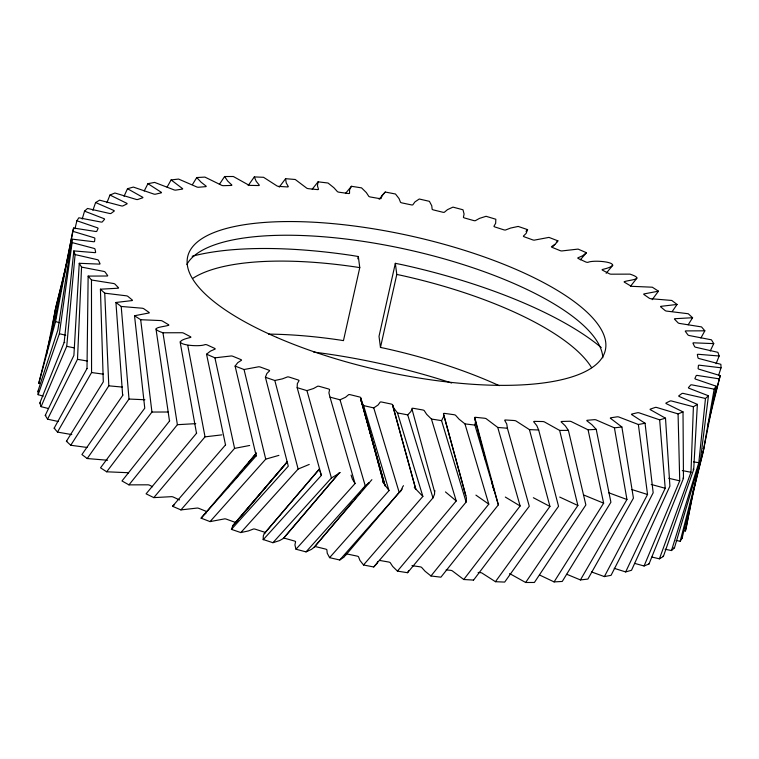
<?xml version="1.0" encoding="UTF-8"?>
<svg xmlns="http://www.w3.org/2000/svg" width="759" height="759" viewBox="0 0 759 759"><rect width="100%" height="100%" fill="white"/><g stroke="black" fill="none" stroke-linecap="round" stroke-linejoin="round"><path stroke-width="1.14" d="M71.782 434.594L57.485 432.089L54.145 428.18L87 368.551L88.139 276.096L106.554 276.01A1.679 0.541 12.6 0 0 107.636 275.536L105.103 272.054A1.679 0.541 12.6 0 0 103.091 271.267L81.555 267.092L79.249 263.288L98.727 264.085A1.679 0.541 12.6 0 0 100.017 263.686L98.414 260.328A1.679 0.541 12.6 0 0 96.535 259.493L75.084 254.578L73.832 250.916L94.163 252.586A1.679 0.541 12.6 0 0 95.643 252.282L94.998 249.066A1.679 0.541 12.6 0 0 93.272 248.202L72.133 242.595L71.944 239.123L92.911 241.647A1.679 0.541 12.6 0 0 94.571 241.428L94.875 238.402A1.679 0.541 12.6 0 0 93.329 237.51L72.741 231.286L73.614 228.032L94.979 231.381A1.679 0.541 12.6 0 0 96.801 231.258L98.072 228.45A1.679 0.541 12.6 0 0 96.706 227.548L76.896 220.765L74.951 228.782M580.303 259.834L586.451 252.728L578.073 249.094L562.315 250.887A1.679 0.541 12.6 0 1 560.038 250.593L552.248 247.415A1.679 0.541 12.6 0 1 551.679 246.542L555.227 244.265L557.893 240.84L548.956 237.396L534.82 240.043A1.679 0.541 12.6 0 1 532.609 239.844L524.355 236.846A1.679 0.541 12.6 0 1 523.549 235.954L526.148 233.392L527.581 229.635L518.179 226.429L510.57 228.07L505.807 229.892A1.679 0.541 12.6 0 1 503.682 229.787L495.058 227.017A1.679 0.541 12.6 0 1 494.033 226.106L495.665 223.279L495.826 219.247L486.064 216.296L479.47 218.393L475.599 220.546A1.679 0.541 12.6 0 1 473.588 220.537L464.679 218.023A1.679 0.541 12.6 0 1 463.445 217.112L464.081 214.038L462.99 209.778L452.962 207.122L447.468 209.655L444.527 212.112A1.679 0.541 12.6 0 1 442.649 212.197L433.56 209.958A1.679 0.541 12.6 0 1 432.118 209.057L431.767 205.784L429.414 201.334L419.243 199.01L414.907 201.941L412.934 204.683A1.679 0.541 12.6 0 1 411.198 204.854L402.033 202.928A1.679 0.541 12.6 0 1 400.41 202.046L399.063 198.602L395.486 194.01L385.278 192.036L382.138 195.338L381.151 198.327A1.679 0.541 12.6 0 1 379.595 198.602L370.439 196.998A1.679 0.541 12.6 0 1 368.656 196.135L366.322 192.568L361.569 187.881L351.436 186.287L349.538 189.921L349.538 193.128A1.679 0.541 12.6 0 1 348.172 193.488L339.131 192.226A1.679 0.541 12.6 0 1 337.205 191.41L333.922 187.748L328.03 183.023L318.087 181.818L317.442 185.746L318.438 189.133A1.679 0.541 12.6 0 1 317.271 189.579L308.458 188.678A1.679 0.541 12.6 0 1 306.399 187.909L295.242 179.485L285.593 178.688L286.219 182.872L288.202 186.401A1.679 0.541 12.6 0 1 287.253 186.923L278.743 186.391A1.679 0.541 12.6 0 1 276.589 185.67L263.563 177.302L254.322 176.913L248.184 185.547M446.131 569.867L450.542 570.322A1.679 0.541 12.6 0 1 452.601 571.091L463.758 579.515L473.407 580.066M473.407 580.312L529.27 506.272L507.401 428.237L506.775 424.053L504.792 420.524A1.679 0.541 12.6 0 1 505.741 419.993L514.251 420.533A1.679 0.541 12.6 0 1 516.405 421.245L529.431 429.613L538.672 430.002L558.548 506.3L504.678 582.087L495.437 581.698L482.411 573.33A1.679 0.541 12.6 0 0 480.257 572.609L478.132 572.476M379.405 560.398L388.561 562.002A1.679 0.541 12.6 0 1 390.344 562.865L392.678 566.432L397.431 571.119L456.244 500.949L431.425 419.034L426.672 414.348L424.338 410.78A1.679 0.541 12.6 0 0 422.554 409.926L413.399 408.323A1.679 0.541 12.6 0 0 411.843 408.589L434.603 491.917L434.546 494.194L432.962 497.913L373.722 566.964L363.514 564.99L359.937 560.398L358.59 556.954A1.679 0.541 12.6 0 0 356.967 556.072L347.802 554.146A1.679 0.541 12.6 0 0 346.066 554.317L344.093 557.059L339.757 559.99L329.586 557.666L327.233 553.216L326.882 549.943A1.679 0.541 12.6 0 0 325.44 549.042L316.351 546.803A1.679 0.541 12.6 0 0 314.473 546.888L311.532 549.345L306.038 551.878L296.01 549.222L294.919 544.962L295.555 541.888A1.679 0.541 12.6 0 0 294.321 540.977L285.412 538.463A1.679 0.541 12.6 0 0 283.401 538.454L279.53 540.607L272.936 542.704L263.145 539.497L263.335 535.721L264.265 533.643L319.558 468.853L264.265 533.643M651.915 557.049L659.41 558.833L690.975 472.269L693.403 406.748L697.379 404.376L679.751 396.701A1.679 0.541 12.6 0 1 678.812 395.8L681.933 393.523A1.679 0.541 12.6 0 1 684.02 393.589L705.481 398.466L708.451 395.771L689.627 388.504A1.679 0.541 12.6 0 1 688.47 387.593L690.671 385.031A1.679 0.541 12.6 0 1 692.644 385.012L714.172 389.149L716.098 386.16L696.288 379.367A1.679 0.541 12.6 0 1 694.921 378.466L696.193 375.658A1.679 0.541 12.6 0 1 698.014 375.534L719.38 378.883L720.253 375.629L699.665 369.405A1.679 0.541 12.6 0 1 698.119 368.513L698.422 365.487A1.679 0.541 12.6 0 1 700.092 365.278L721.05 367.792L720.86 364.32L699.722 358.722A1.679 0.541 12.6 0 1 697.995 357.85L697.35 354.643A1.679 0.541 12.6 0 1 698.83 354.339L719.162 355.999L716.069 363.703M58.49 421.549L47.561 419.177L77.494 359.32L81.555 267.092M79.249 263.288L73.898 355.392L45.255 415.372L47.561 419.177M659.41 558.833L663.385 556.461L693.688 469.498L697.379 404.376M48.538 408.551L41.09 406.663L66.726 346.332L75.084 254.578M665.074 549.25L671.487 550.55L698.802 462.705L705.481 398.466M41.09 406.663L39.838 403.001L64.154 342.489L73.832 250.916M235.451 523.046A1.679 0.541 12.6 0 0 234.645 522.154L226.391 519.156A1.679 0.541 12.6 0 0 224.18 518.957L210.044 521.604L201.107 518.16L256.257 455.761M708.451 395.771L700.472 459.65L674.457 547.856L671.487 550.55M43.225 396.16L38.14 394.68L59.382 333.704L72.133 242.595M71.944 239.123L57.855 330.004L37.95 391.208L38.14 394.68M52.39 326.636L55.872 306.778L65.578 269.122M676.051 540.541L680.178 541.224L703.128 452.222L714.172 389.149M39.421 383.599L38.747 383.371L55.54 321.579L72.741 231.286M264.967 532.894A1.679 0.541 12.6 0 0 263.942 531.983L255.318 529.213A1.679 0.541 12.6 0 0 253.193 529.108L248.43 530.93L240.821 532.571L231.419 529.365L232.852 525.607L287.357 461.747M231.419 529.365L288.287 466.178L265.413 377.28L266.845 373.532L269.445 370.961A1.679 0.541 12.6 0 0 268.639 370.069L260.384 367.071A1.679 0.541 12.6 0 0 258.174 366.872L244.037 369.519L235.1 366.085L237.766 362.65L241.315 360.383A1.679 0.541 12.6 0 0 240.745 359.51L232.956 356.322A1.679 0.541 12.6 0 0 230.679 356.028L214.92 357.831L206.552 354.197L210.442 351.123L214.892 349.168A1.679 0.541 12.6 0 0 214.55 348.334L207.321 344.994A1.679 0.541 12.6 0 0 205.006 344.614C197.833 347.726 164.086 343.675 190.452 337.461A1.679 0.541 12.6 0 0 190.357 336.664L183.754 333.201A1.679 0.541 12.6 0 0 181.429 332.736L162.957 332.784C147.55 327.575 162.549 327.148 168.27 325.383A1.679 0.541 12.6 0 0 168.422 324.634L162.511 321.095A1.679 0.541 12.6 0 0 160.206 320.545L140.681 319.71L134.523 315.744L144.77 408.171L100.53 467.829L106.687 471.794L126.212 472.629A1.679 0.541 12.6 0 1 128.518 473.17M684.665 530.883L685.386 530.968L686.259 527.714L692.208 496.462M692.654 494.147L693.754 488.36M46.327 355.411L55.255 310.08L68.576 255.119M680.178 541.224L682.104 538.235L703.745 448.92L716.098 386.16M38.747 383.371L55.084 318.049L73.614 228.032M685.386 530.968L696.553 476.728M357.812 258.8L358.324 256.514L351.616 255.403A246.922 79.572 12.6 0 0 192.179 256.248M358.324 256.514L359.775 267.633L343.457 340.639L340.098 340.079A214 68.965 12.6 0 0 268.544 334.112M601.251 347.556A246.922 79.572 12.6 0 0 402.071 264.692L395.335 263.326L379.016 336.332L380.468 347.451L383.836 348.125A214 68.965 12.6 0 1 499.261 385.686M380.468 347.451L396.786 274.454L395.335 263.326M707.635 426.008L719.38 378.883M397.431 571.119L407.564 572.713L466.13 502.05L466.453 498.056L443.455 413.788A1.679 0.541 12.6 0 1 444.831 413.427L453.863 414.689A1.679 0.541 12.6 0 1 455.789 415.515L459.072 419.177L464.963 423.892L474.906 425.097L498.35 504.849L440.913 577.182L430.97 575.977L425.078 571.252L421.795 567.59A1.679 0.541 12.6 0 0 419.869 566.774L411.957 565.673M712.473 404.243L720.253 375.629M82.209 219.057L84.543 211.144L87.513 208.45L108.973 213.326A1.679 0.541 12.6 0 0 111.061 213.402L114.182 211.116A1.679 0.541 12.6 0 0 113.243 210.215L95.615 202.539L92.892 210.347M718.517 375.582L721.05 367.792M474.906 425.097L475.551 421.169L474.555 417.782A1.679 0.541 12.6 0 1 475.722 417.336L484.536 418.237A1.679 0.541 12.6 0 1 486.595 419.015L497.752 427.44L507.401 428.237M339.757 559.99L399.206 492.477C402.023 491.177 401.824 487.098 403.494 485.684M106.896 202.719L109.979 195.044L114.922 193.014L135.538 199.219A1.679 0.541 12.6 0 0 137.787 199.475L142.635 197.824A1.679 0.541 12.6 0 0 142.161 196.96L127.493 188.725L124.04 196.277M634.515 563.349L644.078 565.986L649.021 563.956L683.461 478.369L683.015 411.881L666.772 403.883A1.679 0.541 12.6 0 1 666.06 402.991L670.074 401.018A1.679 0.541 12.6 0 1 672.246 401.179L693.403 406.748M644.078 565.986L679.732 480.827L678.072 413.902L683.015 411.881M411.795 409.499L410.856 411.577L407.716 414.879L397.507 412.915L393.94 408.314L392.583 404.879A1.679 0.541 12.6 0 0 390.961 403.987L381.796 402.061A1.679 0.541 12.6 0 0 380.069 402.242L378.086 404.983L373.751 407.906L363.58 405.591L361.227 401.132L360.876 397.858A1.679 0.541 12.6 0 0 359.434 396.957L350.345 394.718A1.679 0.541 12.6 0 0 348.466 394.803L345.525 397.27L340.032 399.794L330.004 397.147L328.913 392.877L329.548 389.803A1.679 0.541 12.6 0 0 328.315 388.902L319.406 386.378A1.679 0.541 12.6 0 0 317.395 386.369L313.524 388.523L306.94 390.619L297.167 387.678L297.338 383.646L298.961 380.809A1.679 0.541 12.6 0 0 297.936 379.898L289.312 377.128A1.679 0.541 12.6 0 0 287.187 377.024L282.424 378.855L274.815 380.496L265.413 377.28M377.802 561.584L376.862 563.662L373.722 566.964M614.23 568.339L625.663 571.925L631.507 570.275L669.903 486.149L665.501 418.19L650.833 409.964A1.679 0.541 12.6 0 1 650.359 409.101L655.207 407.441A1.679 0.541 12.6 0 1 657.455 407.697L678.072 413.902M206.752 511.585L198.962 508.407A1.679 0.541 12.6 0 0 196.685 508.113L180.927 509.906L172.549 506.272L225.632 444.765M625.663 571.925L665.207 488.265L659.656 419.841L639.809 413.076A1.679 0.541 12.6 0 0 637.513 412.735L631.867 414.044A1.679 0.541 12.6 0 0 632.105 414.869L645.055 423.247L653.167 492.771L611.061 575.322L604.373 576.593L591.479 571.916M710.225 351L713.745 343.628L711.439 339.823L689.903 335.658A1.679 0.541 12.6 0 1 687.901 334.861L685.358 331.389A1.679 0.541 12.6 0 1 686.44 330.905L704.855 330.82L700.889 338.021M408.598 570.787L407.564 572.713M144.21 190.993L147.939 183.678L154.627 182.407L173.498 189.665A1.679 0.541 12.6 0 0 175.822 190.092L182.188 189.133A1.679 0.541 12.6 0 0 182.188 188.355L171.117 179.93L167.084 187.103M604.373 576.593L647.541 494.517L638.366 424.509L619.496 417.26A1.679 0.541 12.6 0 0 617.171 416.824L610.805 417.782A1.679 0.541 12.6 0 0 610.805 418.56L621.877 426.985L633.433 498.141L587.883 579.07L580.426 579.933L566.821 574.297M201.107 518.16L256.514 452.914M57.485 432.089L91.564 372.536L91.478 280.005L88.139 276.096M580.426 579.933L626.953 499.507L614.42 427.848L596.735 420.192A1.679 0.541 12.6 0 0 594.411 419.67L587.39 420.268A1.679 0.541 12.6 0 0 587.143 420.989L591.906 424.717L596.232 429.376L610.91 502.221L562.239 581.46L554.089 581.906L539.507 574.98M192.454 184.56L196.761 177.54L204.911 177.094L221.211 185.082A1.679 0.541 12.6 0 0 223.507 185.67L231.106 185.452A1.679 0.541 12.6 0 0 231.59 184.779L227.719 181.078L224.598 176.534L219.389 184.38M87.038 447.449L70.748 445.258L66.422 441.283L103.3 381.834L100.416 289.207L117.56 288.24A1.679 0.541 12.6 0 0 118.423 287.68L114.979 284.132A1.679 0.541 12.6 0 0 112.854 283.392L91.478 280.005M688.204 324.767L692.578 317.717L688.252 313.742L667.265 311.181A1.679 0.541 12.6 0 1 665.055 310.497L660.738 306.911A1.679 0.541 12.6 0 1 661.374 306.285L677.066 304.444L671.791 300.46L651.421 298.752A1.679 0.541 12.6 0 1 649.154 298.135L644.011 294.549A1.679 0.541 12.6 0 1 644.4 293.856L658.47 291.171L652.313 287.206L632.788 286.371A1.679 0.541 12.6 0 1 630.482 285.83L624.572 282.291A1.679 0.541 12.6 0 1 624.723 281.532C630.444 279.767 645.444 279.34 630.036 274.132L611.574 274.179A1.679 0.541 12.6 0 1 609.249 273.714L602.637 270.251A1.679 0.541 12.6 0 1 602.542 269.454C628.907 263.24 595.16 259.189 587.988 262.31A1.679 0.541 12.6 0 1 585.682 261.931L578.443 258.591A1.679 0.541 12.6 0 1 578.102 257.747L582.551 255.802L586.451 252.728M554.089 581.906L603.642 503.179L588.083 429.822L571.783 421.843A1.679 0.541 12.6 0 0 569.487 421.254L561.888 421.463A1.679 0.541 12.6 0 0 561.404 422.137L565.275 425.837L568.396 430.381L585.863 504.944L534.402 582.466L525.655 582.495L510.911 574.278A1.679 0.541 12.6 0 0 509.498 573.709M70.748 445.258L108.803 385.828L104.742 293.183L100.416 289.207M76.896 220.765L78.822 217.776L100.359 221.913A1.679 0.541 12.6 0 0 102.323 221.884L104.524 219.323A1.679 0.541 12.6 0 0 103.366 218.412L84.543 211.144M525.655 582.495L577.874 505.503L559.649 430.419L544.905 422.194A1.679 0.541 12.6 0 0 542.666 421.539L534.573 421.378A1.679 0.541 12.6 0 0 533.852 421.976L536.793 425.609L538.672 430.002M107.579 460.248L87.209 458.54L81.934 454.556L123.024 394.955M339.33 472.8L283.401 538.454L339.33 472.8L340.336 472.563M672.389 311.275L677.066 304.444M87.209 458.54L129.002 399.044L121.203 306.465L115.928 302.471L131.63 300.63A1.679 0.541 12.6 0 0 132.256 300.004L127.939 296.418A1.679 0.541 12.6 0 0 125.728 295.735L104.742 293.183M495.437 581.698L549.943 506.443L529.431 429.613M466.13 502.05L441.558 420.628L443.455 416.995L443.692 414.756L465.808 495.646M652.152 299.691L658.47 291.171M279.227 187.122L285.593 178.688M106.687 471.794L151.942 412.052L140.681 319.71M313.856 547.656L371.872 479.669M463.758 579.515L520.133 505.987L497.752 427.44M152.587 486.766L149.751 485.286A1.679 0.541 12.6 0 0 147.426 484.821L128.964 484.868L121.99 480.969L169.741 420.761M630.435 286.342L637.01 278.031M312.196 189.238L318.087 181.818M128.964 484.868L177.378 424.698L162.957 332.784M430.97 575.977L488.796 504.147L464.963 423.892M345.43 193.536L351.436 186.287M240.888 472.089L242.406 470.267M244.673 467.525L246.95 464.793M250.736 460.229L248.468 462.962L250.726 460.324M252.254 458.408L255.28 454.755M179.522 499.934L173.318 497.069A1.679 0.541 12.6 0 0 171.012 496.69L153.802 497.619L146.089 493.834L196.685 433.057M227.577 488.094L229.076 486.291M232.074 482.677L233.573 480.874M235.831 478.161L238.079 475.457M239.578 473.654L242.576 470.039M244.075 468.237L256.077 453.797M236.504 477.402L238.003 475.608M240.252 472.914L242.5 470.21M244.74 467.516L246.988 464.821M252.975 457.63L255.214 454.935M606.137 273.306L612.911 265.166M153.802 497.619L205.025 436.852L221.846 434.869M236.21 522.145L238.497 519.45M240.024 517.647L287.244 461.88L232.852 525.607M314.473 546.888L352.669 501.671M354.197 499.868L356.493 497.154M358.02 495.342L360.316 492.629M362.603 489.916L364.13 488.113M367.185 484.489L368.713 482.686M345.734 555.171L402.033 489.09M379.12 199.209L385.278 192.036M363.514 564.99L422.867 496.414L397.507 412.915M180.927 509.906L234.588 448.379L249.654 445.476M552.467 246.969L554.791 244.341M556.347 242.586L557.893 240.84M329.586 557.666L389.006 490.599L363.58 405.591M210.044 521.604L265.735 459.148L278.895 455.372M306.038 551.878L365.24 485.807L369.272 482.781M525.996 231.391L527.581 229.635M296.01 549.222L355.041 483.568L330.004 397.147M240.821 532.571L298.135 469.053L309.226 464.432M272.936 542.704L331.417 477.961L338.789 473.597M263.174 539.753L321.351 475.4L297.167 387.678M172.549 506.272L174.598 504.64M203.773 514.735L206.087 513.037M95.615 202.539L99.59 200.167L120.747 205.736A1.679 0.541 12.6 0 0 122.92 205.898L126.933 203.924A1.679 0.541 12.6 0 0 126.222 203.032L109.979 195.044M134.523 315.744L148.593 313.059A1.679 0.541 12.6 0 0 148.982 312.366L143.84 308.78A1.679 0.541 12.6 0 0 141.572 308.163L121.203 306.465M434.85 490.532L434.603 491.917M127.493 188.725L133.337 187.075L153.185 193.839A1.679 0.541 12.6 0 0 155.491 194.181L161.126 192.871A1.679 0.541 12.6 0 0 160.889 192.046L147.939 183.678M659.656 419.841L665.501 418.19M638.366 424.509L645.055 423.247M87 368.551L87.513 368.476M692.578 317.717L675.434 318.685A1.679 0.541 12.6 0 0 674.571 319.235L678.015 322.784A1.679 0.541 12.6 0 0 680.14 323.524L701.515 326.911L704.855 330.82M66.422 441.283L66.944 441.216M171.117 179.93L178.574 179.067L196.258 186.733A1.679 0.541 12.6 0 0 198.583 187.245L205.604 186.657A1.679 0.541 12.6 0 0 205.85 185.927L201.088 182.198L196.761 177.54M614.42 427.848L621.877 426.985M54.145 428.18L54.724 428.133M588.083 429.822L596.232 429.376M168.1 412.004L151.942 412.052M64.154 342.489L64.762 342.48M713.745 343.628L694.267 342.84A1.679 0.541 12.6 0 0 692.976 343.229L694.58 346.588A1.679 0.541 12.6 0 0 696.458 347.423L717.91 352.337L719.162 355.999M45.255 415.372L45.872 415.363M177.378 424.698L195.756 423.645M224.598 176.534L233.345 176.505L248.089 184.722A1.679 0.541 12.6 0 0 250.328 185.386L258.421 185.538A1.679 0.541 12.6 0 0 259.142 184.94L256.2 181.306L254.322 176.913M559.649 430.419L568.396 430.381M144.893 399.756L129.002 399.044M39.838 403.001L40.493 403.02M122.465 387.09L108.803 385.828M55.084 318.049L55.768 318.097M37.95 391.208L38.643 391.255M55.872 306.778L56.574 306.845M702.426 452.155L703.128 452.222M103.442 374.168L91.564 372.536M698.802 462.705L693.565 461.88M431.425 419.034L441.558 420.628M359.775 267.633L356.417 267.083A214 68.965 12.6 0 0 192.729 278.411M87.266 361.018L77.494 359.32M690.975 472.269L682.303 470.58M396.786 274.454L400.154 275.128A214 68.965 12.6 0 1 591.612 367.688M74.259 347.907L66.726 346.332M679.732 480.827L668.84 478.312M584.069 495.134L603.642 503.179M65.729 335.26L59.382 333.704M665.207 488.265L651.213 484.441M559.706 497.069L577.874 505.503M59.563 322.717L55.54 321.579M647.541 494.517L631.877 489.555M533.359 497.714L549.943 506.443M626.953 499.507L608.538 492.695M505.323 497.06L520.133 505.987M703.062 448.683L703.745 448.92M55.255 310.08L55.938 310.317M685.586 527.477L686.259 527.714M475.921 495.124L488.796 504.147M681.468 537.989L682.104 538.235M445.457 491.917L456.244 500.949M693.081 469.242L693.688 469.498M673.859 547.59L674.457 547.856M414.262 487.477L422.867 496.414M682.901 478.094L683.461 478.369M662.835 556.186L663.385 556.461M382.697 481.861L389.006 490.599M648.528 563.671L649.021 563.956M351.094 475.115L352.385 479.071L355.041 483.568M321.351 475.4L319.937 471.073M407.716 414.879L432.962 497.913M373.751 407.906L399.206 492.477M340.032 399.794L365.24 485.807M361.227 401.132L385.136 485.978L360.734 398.75L383.76 483.464M306.94 390.619L331.417 477.961M392.735 405.818L415.752 489.119L392.583 404.879M492.439 484.517L491.528 481.121L492.458 484.498M493.037 486.775L493.948 490.172L493.056 486.766M361.18 398.997L383.542 482.496M475.077 418.788L498.35 504.849M274.815 380.496L298.135 469.053M474.555 417.782L482.582 448.683M483.179 450.969L485.561 460.125M244.037 369.519L265.735 459.148M235.1 366.085L256.229 455.998M214.92 357.831L234.588 448.379M206.552 354.197L225.527 444.992M187.796 345.535L205.025 436.852M180.082 341.749L196.505 433.266M155.984 328.884L169.485 420.941M115.928 302.471L122.626 395.088M186.875 264.445A214 68.965 12.6 0 1 409.054 249.967A214 68.965 12.6 0 1 602.807 357.802M313.685 352.081A246.922 79.572 12.6 0 1 451.652 383.02M276.637 337.366A214 68.965 12.6 0 0 605.113 351.075A214 68.965 12.6 0 0 307.737 221.932A214 68.965 12.6 0 0 276.637 337.366"/></g></svg>
